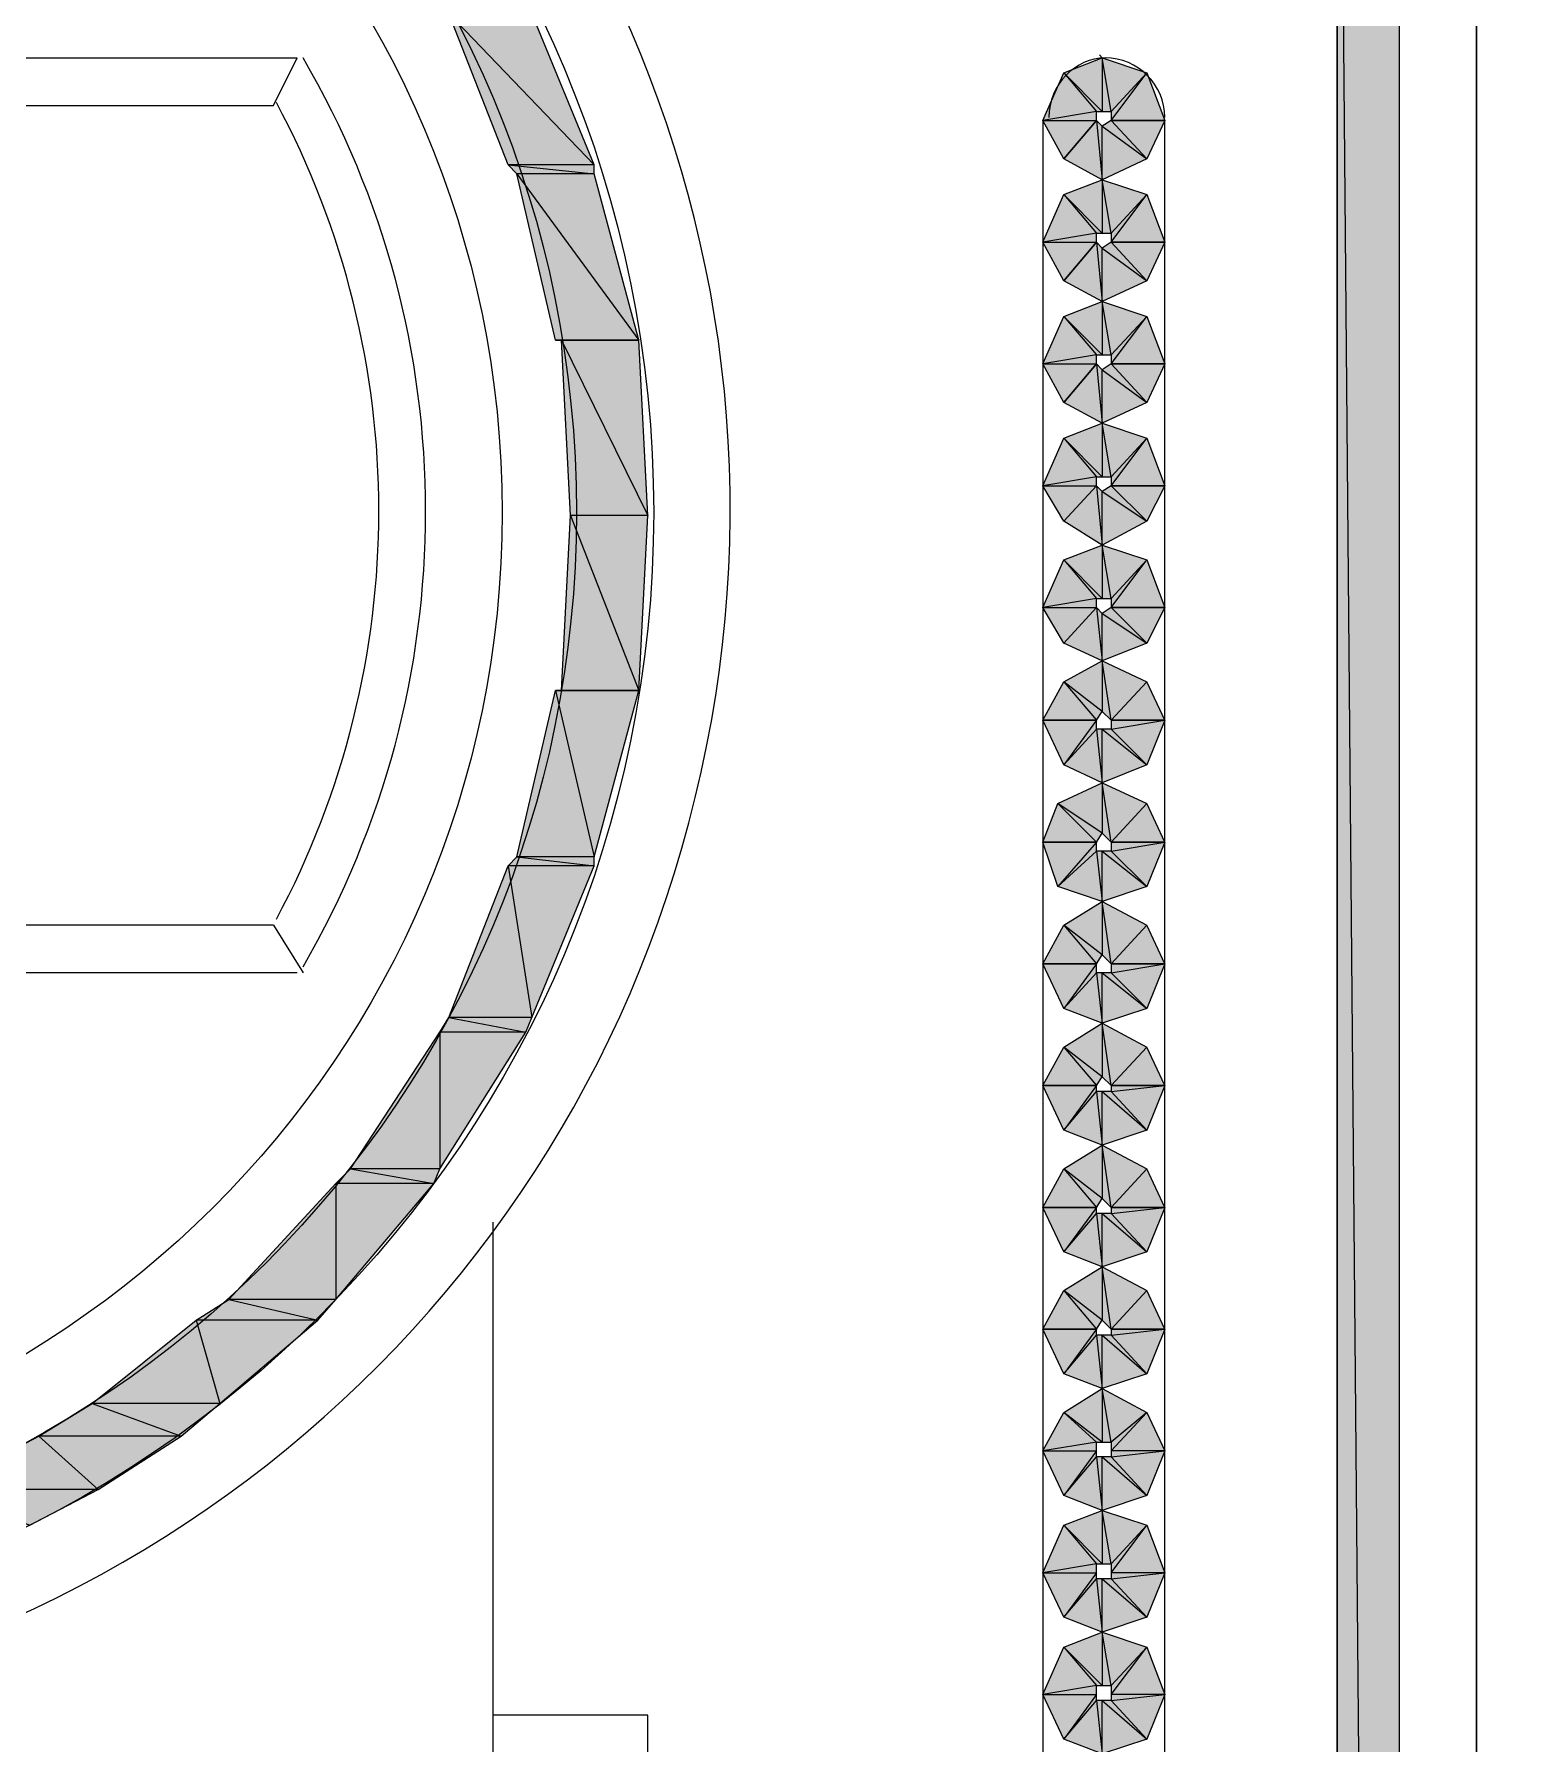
# Model space of a CAD drawing. Header units: millimetres. Extents: x 40 to 176, y -32 to 59.
# Drawn here: x 109.384 to 110.079, y 3.59 to 4.394 of the extents above; entities that cross this region are included whole.
import ezdxf

# ---------------------------------------------------------------- set-up
doc = ezdxf.new("R2010")
doc.units = ezdxf.units.MM
doc.layers.add('15 - Quadro de medição', color=6, linetype='Continuous')

msp = doc.modelspace()

# ---------------------------------------------------------------- hatches: boundary and pattern name
at = {"layer": '15 - Quadro de medição', "true_color": 0x000007}
h = msp.add_hatch(color=7, dxfattribs=at)
h.paths.add_polyline_path([(110.02542, 4.72901), (109.99609, 4.72901), (110.02542, 1.38517)])
h.paths.add_polyline_path([(109.99609, 4.72901), (110.02542, 1.38517), (109.99609, 1.38517)])
h = msp.add_hatch(color=7, dxfattribs=at)
h.paths.add_polyline_path([(109.61757, 4.40357), (109.57846, 4.40357), (109.6469, 4.33233)])
h.paths.add_polyline_path([(109.57846, 4.40357), (109.6469, 4.33233), (109.60639, 4.33233)])
h = msp.add_hatch(color=7, dxfattribs=at)
h.paths.add_polyline_path([(109.91508, 4.35328), (109.88994, 4.35328), (109.9067, 4.37563)])
h.paths.add_polyline_path([(109.88994, 4.35328), (109.9067, 4.37563), (109.88994, 4.35747)])
h.paths.add_polyline_path([(109.9067, 4.37563), (109.88994, 4.35747), (109.88575, 4.38262)])
h.paths.add_polyline_path([(109.88994, 4.35747), (109.88575, 4.38262), (109.88575, 4.35747)])
h.paths.add_polyline_path([(109.88575, 4.38262), (109.88575, 4.35747), (109.86759, 4.37563)])
h.paths.add_polyline_path([(109.88575, 4.35747), (109.86759, 4.37563), (109.88295, 4.35747)])
h.paths.add_polyline_path([(109.86759, 4.37563), (109.88295, 4.35747), (109.85781, 4.35328)])
h.paths.add_polyline_path([(109.88295, 4.35747), (109.85781, 4.35328), (109.88295, 4.35328)])
h.paths.add_polyline_path([(109.85781, 4.35328), (109.88295, 4.35328), (109.86759, 4.33513)])
h = msp.add_hatch(color=7, dxfattribs=at)
h.paths.add_polyline_path([(109.86759, 4.33513), (109.88295, 4.35328), (109.88575, 4.32535)])
h.paths.add_polyline_path([(109.88295, 4.35328), (109.88575, 4.32535), (109.88575, 4.35049)])
h.paths.add_polyline_path([(109.88575, 4.32535), (109.88575, 4.35049), (109.9067, 4.33513)])
h.paths.add_polyline_path([(109.88575, 4.35049), (109.9067, 4.33513), (109.88994, 4.35328)])
h.paths.add_polyline_path([(109.9067, 4.33513), (109.88994, 4.35328), (109.91508, 4.35328)])
h = msp.add_hatch(color=7, dxfattribs=at)
h.paths.add_polyline_path([(109.6469, 4.33233), (109.60639, 4.33233), (109.6469, 4.32814)])
h.paths.add_polyline_path([(109.60639, 4.33233), (109.6469, 4.32814), (109.61058, 4.32814)])
h = msp.add_hatch(color=7, dxfattribs=at)
h.paths.add_polyline_path([(109.6469, 4.32814), (109.61058, 4.32814), (109.66785, 4.24992)])
h.paths.add_polyline_path([(109.61058, 4.32814), (109.66785, 4.24992), (109.62874, 4.24992)])
h = msp.add_hatch(color=7, dxfattribs=at)
h.paths.add_polyline_path([(109.91508, 4.29602), (109.88994, 4.29602), (109.9067, 4.31837)])
h.paths.add_polyline_path([(109.88994, 4.29602), (109.9067, 4.31837), (109.88994, 4.30021)])
h.paths.add_polyline_path([(109.9067, 4.31837), (109.88994, 4.30021), (109.88575, 4.32535)])
h.paths.add_polyline_path([(109.88994, 4.30021), (109.88575, 4.32535), (109.88575, 4.30021)])
h.paths.add_polyline_path([(109.88575, 4.32535), (109.88575, 4.30021), (109.86759, 4.31837)])
h.paths.add_polyline_path([(109.88575, 4.30021), (109.86759, 4.31837), (109.88295, 4.30021)])
h.paths.add_polyline_path([(109.86759, 4.31837), (109.88295, 4.30021), (109.85781, 4.29602)])
h.paths.add_polyline_path([(109.88295, 4.30021), (109.85781, 4.29602), (109.88295, 4.29602)])
h.paths.add_polyline_path([(109.85781, 4.29602), (109.88295, 4.29602), (109.86759, 4.27786)])
h = msp.add_hatch(color=7, dxfattribs=at)
h.paths.add_polyline_path([(109.86759, 4.27786), (109.88295, 4.29602), (109.88575, 4.26808)])
h.paths.add_polyline_path([(109.88295, 4.29602), (109.88575, 4.26808), (109.88575, 4.29322)])
h.paths.add_polyline_path([(109.88575, 4.26808), (109.88575, 4.29322), (109.9067, 4.27786)])
h.paths.add_polyline_path([(109.88575, 4.29322), (109.9067, 4.27786), (109.88994, 4.29602)])
h.paths.add_polyline_path([(109.9067, 4.27786), (109.88994, 4.29602), (109.91508, 4.29602)])
h = msp.add_hatch(color=7, dxfattribs=at)
h.paths.add_polyline_path([(109.91508, 4.23875), (109.88994, 4.23875), (109.9067, 4.2611)])
h.paths.add_polyline_path([(109.88994, 4.23875), (109.9067, 4.2611), (109.88994, 4.24294)])
h.paths.add_polyline_path([(109.9067, 4.2611), (109.88994, 4.24294), (109.88575, 4.26808)])
h.paths.add_polyline_path([(109.88994, 4.24294), (109.88575, 4.26808), (109.88575, 4.24294)])
h.paths.add_polyline_path([(109.88575, 4.26808), (109.88575, 4.24294), (109.86759, 4.2611)])
h.paths.add_polyline_path([(109.88575, 4.24294), (109.86759, 4.2611), (109.88295, 4.24294)])
h.paths.add_polyline_path([(109.86759, 4.2611), (109.88295, 4.24294), (109.85781, 4.23875)])
h.paths.add_polyline_path([(109.88295, 4.24294), (109.85781, 4.23875), (109.88295, 4.23875)])
h.paths.add_polyline_path([(109.85781, 4.23875), (109.88295, 4.23875), (109.86759, 4.22059)])
h = msp.add_hatch(color=7, dxfattribs=at)
h.paths.add_polyline_path([(109.66785, 4.24992), (109.63154, 4.24992), (109.67204, 4.16752)])
h.paths.add_polyline_path([(109.63154, 4.24992), (109.67204, 4.16752), (109.63573, 4.16752)])
h = msp.add_hatch(color=7, dxfattribs=at)
h.paths.add_polyline_path([(109.86759, 4.22059), (109.88295, 4.23875), (109.88575, 4.21082)])
h.paths.add_polyline_path([(109.88295, 4.23875), (109.88575, 4.21082), (109.88575, 4.23596)])
h.paths.add_polyline_path([(109.88575, 4.21082), (109.88575, 4.23596), (109.9067, 4.22059)])
h.paths.add_polyline_path([(109.88575, 4.23596), (109.9067, 4.22059), (109.88994, 4.23875)])
h.paths.add_polyline_path([(109.9067, 4.22059), (109.88994, 4.23875), (109.91508, 4.23875)])
h = msp.add_hatch(color=7, dxfattribs=at)
h.paths.add_polyline_path([(109.91508, 4.18148), (109.88994, 4.18148), (109.9067, 4.20383)])
h.paths.add_polyline_path([(109.88994, 4.18148), (109.9067, 4.20383), (109.88994, 4.18567)])
h.paths.add_polyline_path([(109.9067, 4.20383), (109.88994, 4.18567), (109.88575, 4.21082)])
h.paths.add_polyline_path([(109.88994, 4.18567), (109.88575, 4.21082), (109.88575, 4.18567)])
h.paths.add_polyline_path([(109.88575, 4.21082), (109.88575, 4.18567), (109.86759, 4.20383)])
h.paths.add_polyline_path([(109.88575, 4.18567), (109.86759, 4.20383), (109.88295, 4.18567)])
h.paths.add_polyline_path([(109.86759, 4.20383), (109.88295, 4.18567), (109.85781, 4.18148)])
h.paths.add_polyline_path([(109.88295, 4.18567), (109.85781, 4.18148), (109.88295, 4.18148)])
h.paths.add_polyline_path([(109.85781, 4.18148), (109.88295, 4.18148), (109.86759, 4.16472)])
h = msp.add_hatch(color=7, dxfattribs=at)
h.paths.add_polyline_path([(109.86759, 4.16472), (109.88295, 4.18148), (109.88575, 4.15355)])
h.paths.add_polyline_path([(109.88295, 4.18148), (109.88575, 4.15355), (109.88575, 4.17869)])
h.paths.add_polyline_path([(109.88575, 4.15355), (109.88575, 4.17869), (109.9067, 4.16472)])
h.paths.add_polyline_path([(109.88575, 4.17869), (109.9067, 4.16472), (109.88994, 4.18148)])
h.paths.add_polyline_path([(109.9067, 4.16472), (109.88994, 4.18148), (109.91508, 4.18148)])
h = msp.add_hatch(color=7, dxfattribs=at)
h.paths.add_polyline_path([(109.67204, 4.16752), (109.63573, 4.16752), (109.66785, 4.08511)])
h.paths.add_polyline_path([(109.63573, 4.16752), (109.66785, 4.08511), (109.63154, 4.08511)])
h = msp.add_hatch(color=7, dxfattribs=at)
h.paths.add_polyline_path([(109.91508, 4.12422), (109.88994, 4.12422), (109.9067, 4.14656)])
h.paths.add_polyline_path([(109.88994, 4.12422), (109.9067, 4.14656), (109.88994, 4.12841)])
h.paths.add_polyline_path([(109.9067, 4.14656), (109.88994, 4.12841), (109.88575, 4.15355)])
h.paths.add_polyline_path([(109.88994, 4.12841), (109.88575, 4.15355), (109.88575, 4.12841)])
h.paths.add_polyline_path([(109.88575, 4.15355), (109.88575, 4.12841), (109.86759, 4.14656)])
h.paths.add_polyline_path([(109.88575, 4.12841), (109.86759, 4.14656), (109.88295, 4.12841)])
h.paths.add_polyline_path([(109.86759, 4.14656), (109.88295, 4.12841), (109.85781, 4.12422)])
h.paths.add_polyline_path([(109.88295, 4.12841), (109.85781, 4.12422), (109.88295, 4.12422)])
h.paths.add_polyline_path([(109.85781, 4.12422), (109.88295, 4.12422), (109.86759, 4.10746)])
h = msp.add_hatch(color=7, dxfattribs=at)
h.paths.add_polyline_path([(109.86759, 4.10746), (109.88295, 4.12422), (109.88575, 4.09907)])
h.paths.add_polyline_path([(109.88295, 4.12422), (109.88575, 4.09907), (109.88575, 4.12142)])
h.paths.add_polyline_path([(109.88575, 4.09907), (109.88575, 4.12142), (109.9067, 4.10746)])
h.paths.add_polyline_path([(109.88575, 4.12142), (109.9067, 4.10746), (109.88994, 4.12422)])
h.paths.add_polyline_path([(109.9067, 4.10746), (109.88994, 4.12422), (109.91508, 4.12422)])
h = msp.add_hatch(color=7, dxfattribs=at)
h.paths.add_polyline_path([(109.91508, 4.07114), (109.9067, 4.0893), (109.88994, 4.07114)])
h.paths.add_polyline_path([(109.9067, 4.0893), (109.88994, 4.07114), (109.88575, 4.09907)])
h.paths.add_polyline_path([(109.88994, 4.07114), (109.88575, 4.09907), (109.88575, 4.07533)])
h.paths.add_polyline_path([(109.88575, 4.09907), (109.88575, 4.07533), (109.86759, 4.0893)])
h.paths.add_polyline_path([(109.88575, 4.07533), (109.86759, 4.0893), (109.88295, 4.07114)])
h.paths.add_polyline_path([(109.86759, 4.0893), (109.88295, 4.07114), (109.85781, 4.07114)])
h = msp.add_hatch(color=7, dxfattribs=at)
h.paths.add_polyline_path([(109.66785, 4.08511), (109.62874, 4.08511), (109.6469, 4.00689)])
h.paths.add_polyline_path([(109.62874, 4.08511), (109.6469, 4.00689), (109.61058, 4.00689)])
h = msp.add_hatch(color=7, dxfattribs=at)
h.paths.add_polyline_path([(109.85781, 4.07114), (109.88295, 4.07114), (109.86759, 4.05019)])
h.paths.add_polyline_path([(109.88295, 4.07114), (109.86759, 4.05019), (109.88295, 4.06695)])
h.paths.add_polyline_path([(109.86759, 4.05019), (109.88295, 4.06695), (109.88575, 4.04181)])
h.paths.add_polyline_path([(109.88295, 4.06695), (109.88575, 4.04181), (109.88575, 4.06695)])
h.paths.add_polyline_path([(109.88575, 4.04181), (109.88575, 4.06695), (109.9067, 4.05019)])
h.paths.add_polyline_path([(109.88575, 4.06695), (109.9067, 4.05019), (109.88994, 4.06695)])
h.paths.add_polyline_path([(109.9067, 4.05019), (109.88994, 4.06695), (109.91508, 4.07114)])
h.paths.add_polyline_path([(109.88994, 4.06695), (109.91508, 4.07114), (109.88994, 4.07114)])
h = msp.add_hatch(color=7, dxfattribs=at)
h.paths.add_polyline_path([(109.91508, 4.01387), (109.9067, 4.03203), (109.88994, 4.01387)])
h.paths.add_polyline_path([(109.9067, 4.03203), (109.88994, 4.01387), (109.88575, 4.04181)])
h.paths.add_polyline_path([(109.88994, 4.01387), (109.88575, 4.04181), (109.88575, 4.01806)])
h.paths.add_polyline_path([(109.88575, 4.04181), (109.88575, 4.01806), (109.86479, 4.03203)])
h.paths.add_polyline_path([(109.88575, 4.01806), (109.86479, 4.03203), (109.88295, 4.01387)])
h.paths.add_polyline_path([(109.86479, 4.03203), (109.88295, 4.01387), (109.85781, 4.01387)])
h = msp.add_hatch(color=7, dxfattribs=at)
h.paths.add_polyline_path([(109.85781, 4.01387), (109.88295, 4.01387), (109.86479, 3.99292)])
h.paths.add_polyline_path([(109.88295, 4.01387), (109.86479, 3.99292), (109.88295, 4.00968)])
h.paths.add_polyline_path([(109.86479, 3.99292), (109.88295, 4.00968), (109.88575, 3.98594)])
h.paths.add_polyline_path([(109.88295, 4.00968), (109.88575, 3.98594), (109.88575, 4.00968)])
h.paths.add_polyline_path([(109.88575, 3.98594), (109.88575, 4.00968), (109.9067, 3.99292)])
h.paths.add_polyline_path([(109.88575, 4.00968), (109.9067, 3.99292), (109.88994, 4.00968)])
h.paths.add_polyline_path([(109.9067, 3.99292), (109.88994, 4.00968), (109.91508, 4.01387)])
h.paths.add_polyline_path([(109.88994, 4.00968), (109.91508, 4.01387), (109.88994, 4.01387)])
h = msp.add_hatch(color=7, dxfattribs=at)
h.paths.add_polyline_path([(109.6469, 4.00689), (109.61058, 4.00689), (109.6469, 4.0027)])
h.paths.add_polyline_path([(109.61058, 4.00689), (109.6469, 4.0027), (109.60639, 4.0027)])
h = msp.add_hatch(color=7, dxfattribs=at)
h.paths.add_polyline_path([(109.6469, 4.0027), (109.60639, 4.0027), (109.61757, 3.93146)])
h.paths.add_polyline_path([(109.60639, 4.0027), (109.61757, 3.93146), (109.57846, 3.93146)])
h = msp.add_hatch(color=7, dxfattribs=at)
h.paths.add_polyline_path([(109.91508, 3.95661), (109.9067, 3.97476), (109.88994, 3.95661)])
h.paths.add_polyline_path([(109.9067, 3.97476), (109.88994, 3.95661), (109.88575, 3.98594)])
h.paths.add_polyline_path([(109.88994, 3.95661), (109.88575, 3.98594), (109.88575, 3.9608)])
h.paths.add_polyline_path([(109.88575, 3.98594), (109.88575, 3.9608), (109.86759, 3.97476)])
h.paths.add_polyline_path([(109.88575, 3.9608), (109.86759, 3.97476), (109.88295, 3.95661)])
h.paths.add_polyline_path([(109.86759, 3.97476), (109.88295, 3.95661), (109.85781, 3.95661)])
h = msp.add_hatch(color=7, dxfattribs=at)
h.paths.add_polyline_path([(109.85781, 3.95661), (109.88295, 3.95661), (109.86759, 3.93565)])
h.paths.add_polyline_path([(109.88295, 3.95661), (109.86759, 3.93565), (109.88295, 3.95241)])
h.paths.add_polyline_path([(109.86759, 3.93565), (109.88295, 3.95241), (109.88575, 3.92867)])
h.paths.add_polyline_path([(109.88295, 3.95241), (109.88575, 3.92867), (109.88575, 3.95241)])
h.paths.add_polyline_path([(109.88575, 3.92867), (109.88575, 3.95241), (109.9067, 3.93565)])
h.paths.add_polyline_path([(109.88575, 3.95241), (109.9067, 3.93565), (109.88994, 3.95241)])
h.paths.add_polyline_path([(109.9067, 3.93565), (109.88994, 3.95241), (109.91508, 3.95661)])
h.paths.add_polyline_path([(109.88994, 3.95241), (109.91508, 3.95661), (109.88994, 3.95661)])
h = msp.add_hatch(color=7, dxfattribs=at)
h.paths.add_polyline_path([(109.61757, 3.93146), (109.57846, 3.93146), (109.61477, 3.92448)])
h.paths.add_polyline_path([(109.57846, 3.93146), (109.61477, 3.92448), (109.57427, 3.92448)])
h = msp.add_hatch(color=7, dxfattribs=at)
h.paths.add_polyline_path([(109.61477, 3.92448), (109.57427, 3.92448), (109.57427, 3.86023)])
h.paths.add_polyline_path([(109.57427, 3.92448), (109.57427, 3.86023), (109.53237, 3.86023)])
h = msp.add_hatch(color=7, dxfattribs=at)
h.paths.add_polyline_path([(109.91508, 3.89934), (109.9067, 3.9175), (109.88994, 3.89934)])
h.paths.add_polyline_path([(109.9067, 3.9175), (109.88994, 3.89934), (109.88575, 3.92867)])
h.paths.add_polyline_path([(109.88994, 3.89934), (109.88575, 3.92867), (109.88575, 3.90353)])
h.paths.add_polyline_path([(109.88575, 3.92867), (109.88575, 3.90353), (109.86759, 3.9175)])
h.paths.add_polyline_path([(109.88575, 3.90353), (109.86759, 3.9175), (109.88295, 3.89934)])
h.paths.add_polyline_path([(109.86759, 3.9175), (109.88295, 3.89934), (109.85781, 3.89934)])
h = msp.add_hatch(color=7, dxfattribs=at)
h.paths.add_polyline_path([(109.85781, 3.89934), (109.88295, 3.89934), (109.86759, 3.87839)])
h.paths.add_polyline_path([(109.88295, 3.89934), (109.86759, 3.87839), (109.88295, 3.89654)])
h.paths.add_polyline_path([(109.86759, 3.87839), (109.88295, 3.89654), (109.88575, 3.8714)])
h.paths.add_polyline_path([(109.88295, 3.89654), (109.88575, 3.8714), (109.88575, 3.89654)])
h.paths.add_polyline_path([(109.88575, 3.8714), (109.88575, 3.89654), (109.9067, 3.87839)])
h.paths.add_polyline_path([(109.88575, 3.89654), (109.9067, 3.87839), (109.88994, 3.89654)])
h.paths.add_polyline_path([(109.9067, 3.87839), (109.88994, 3.89654), (109.91508, 3.89934)])
h.paths.add_polyline_path([(109.88994, 3.89654), (109.91508, 3.89934), (109.88994, 3.89934)])
h = msp.add_hatch(color=7, dxfattribs=at)
h.paths.add_polyline_path([(109.91508, 3.84207), (109.9067, 3.86023), (109.88994, 3.84207)])
h.paths.add_polyline_path([(109.9067, 3.86023), (109.88994, 3.84207), (109.88575, 3.8714)])
h.paths.add_polyline_path([(109.88994, 3.84207), (109.88575, 3.8714), (109.88575, 3.84626)])
h.paths.add_polyline_path([(109.88575, 3.8714), (109.88575, 3.84626), (109.86759, 3.86023)])
h.paths.add_polyline_path([(109.88575, 3.84626), (109.86759, 3.86023), (109.88295, 3.84207)])
h.paths.add_polyline_path([(109.86759, 3.86023), (109.88295, 3.84207), (109.85781, 3.84207)])
h = msp.add_hatch(color=7, dxfattribs=at)
h.paths.add_polyline_path([(109.57427, 3.86023), (109.53237, 3.86023), (109.57148, 3.85325)])
h.paths.add_polyline_path([(109.53237, 3.86023), (109.57148, 3.85325), (109.52538, 3.85325)])
h = msp.add_hatch(color=7, dxfattribs=at)
h.paths.add_polyline_path([(109.57148, 3.85325), (109.52538, 3.85325), (109.52538, 3.79877)])
h.paths.add_polyline_path([(109.52538, 3.85325), (109.52538, 3.79877), (109.4751, 3.79877)])
h = msp.add_hatch(color=7, dxfattribs=at)
h.paths.add_polyline_path([(109.85781, 3.84207), (109.88295, 3.84207), (109.86759, 3.82112)])
h.paths.add_polyline_path([(109.88295, 3.84207), (109.86759, 3.82112), (109.88295, 3.83928)])
h.paths.add_polyline_path([(109.86759, 3.82112), (109.88295, 3.83928), (109.88575, 3.81414)])
h.paths.add_polyline_path([(109.88295, 3.83928), (109.88575, 3.81414), (109.88575, 3.83928)])
h.paths.add_polyline_path([(109.88575, 3.81414), (109.88575, 3.83928), (109.9067, 3.82112)])
h.paths.add_polyline_path([(109.88575, 3.83928), (109.9067, 3.82112), (109.88994, 3.83928)])
h.paths.add_polyline_path([(109.9067, 3.82112), (109.88994, 3.83928), (109.91508, 3.84207)])
h.paths.add_polyline_path([(109.88994, 3.83928), (109.91508, 3.84207), (109.88994, 3.84207)])
h = msp.add_hatch(color=7, dxfattribs=at)
h.paths.add_polyline_path([(109.91508, 3.7848), (109.9067, 3.80296), (109.88994, 3.7848)])
h.paths.add_polyline_path([(109.9067, 3.80296), (109.88994, 3.7848), (109.88575, 3.81414)])
h.paths.add_polyline_path([(109.88994, 3.7848), (109.88575, 3.81414), (109.88575, 3.78899)])
h.paths.add_polyline_path([(109.88575, 3.81414), (109.88575, 3.78899), (109.86759, 3.80296)])
h.paths.add_polyline_path([(109.88575, 3.78899), (109.86759, 3.80296), (109.88295, 3.7848)])
h.paths.add_polyline_path([(109.86759, 3.80296), (109.88295, 3.7848), (109.85781, 3.7848)])
h = msp.add_hatch(color=7, dxfattribs=at)
h.paths.add_polyline_path([(109.52538, 3.79877), (109.4751, 3.79877), (109.517, 3.78899)])
h.paths.add_polyline_path([(109.4751, 3.79877), (109.517, 3.78899), (109.45973, 3.78899)])
h = msp.add_hatch(color=7, dxfattribs=at)
h.paths.add_polyline_path([(109.517, 3.78899), (109.45973, 3.78899), (109.47091, 3.74988)])
h.paths.add_polyline_path([(109.45973, 3.78899), (109.47091, 3.74988), (109.41085, 3.74988)])
h = msp.add_hatch(color=7, dxfattribs=at)
h.paths.add_polyline_path([(109.85781, 3.7848), (109.88295, 3.7848), (109.86759, 3.76385)])
h.paths.add_polyline_path([(109.88295, 3.7848), (109.86759, 3.76385), (109.88295, 3.78201)])
h.paths.add_polyline_path([(109.86759, 3.76385), (109.88295, 3.78201), (109.88575, 3.75687)])
h.paths.add_polyline_path([(109.88295, 3.78201), (109.88575, 3.75687), (109.88575, 3.78201)])
h.paths.add_polyline_path([(109.88575, 3.75687), (109.88575, 3.78201), (109.9067, 3.76385)])
h.paths.add_polyline_path([(109.88575, 3.78201), (109.9067, 3.76385), (109.88994, 3.78201)])
h.paths.add_polyline_path([(109.9067, 3.76385), (109.88994, 3.78201), (109.91508, 3.7848)])
h.paths.add_polyline_path([(109.88994, 3.78201), (109.91508, 3.7848), (109.88994, 3.7848)])
h = msp.add_hatch(color=7, dxfattribs=at)
h.paths.add_polyline_path([(109.9067, 3.70659), (109.88994, 3.72474), (109.91508, 3.72754)])
h.paths.add_polyline_path([(109.88994, 3.72474), (109.91508, 3.72754), (109.88994, 3.72754)])
h.paths.add_polyline_path([(109.91508, 3.72754), (109.88994, 3.72754), (109.9067, 3.74569)])
h.paths.add_polyline_path([(109.88994, 3.72754), (109.9067, 3.74569), (109.88994, 3.73173)])
h.paths.add_polyline_path([(109.9067, 3.74569), (109.88994, 3.73173), (109.88575, 3.75687)])
h.paths.add_polyline_path([(109.88994, 3.73173), (109.88575, 3.75687), (109.88575, 3.73173)])
h.paths.add_polyline_path([(109.88575, 3.75687), (109.88575, 3.73173), (109.86759, 3.74569)])
h.paths.add_polyline_path([(109.88575, 3.73173), (109.86759, 3.74569), (109.88295, 3.73173)])
h.paths.add_polyline_path([(109.86759, 3.74569), (109.88295, 3.73173), (109.85781, 3.72754)])
h.paths.add_polyline_path([(109.88295, 3.73173), (109.85781, 3.72754), (109.88295, 3.72754)])
h.paths.add_polyline_path([(109.85781, 3.72754), (109.88295, 3.72754), (109.86759, 3.70659)])
h.paths.add_polyline_path([(109.88295, 3.72754), (109.86759, 3.70659), (109.88295, 3.72474)])
h.paths.add_polyline_path([(109.86759, 3.70659), (109.88295, 3.72474), (109.88575, 3.6996)])
h.paths.add_polyline_path([(109.88295, 3.72474), (109.88575, 3.6996), (109.88575, 3.72474)])
h.paths.add_polyline_path([(109.88575, 3.6996), (109.88575, 3.72474), (109.9067, 3.70659)])
h.paths.add_polyline_path([(109.88575, 3.72474), (109.9067, 3.70659), (109.88994, 3.72474)])
h = msp.add_hatch(color=7, dxfattribs=at)
h.paths.add_polyline_path([(109.47091, 3.74988), (109.41085, 3.74988), (109.45275, 3.73452)])
h.paths.add_polyline_path([(109.41085, 3.74988), (109.45275, 3.73452), (109.38571, 3.73452)])
h = msp.add_hatch(color=7, dxfattribs=at)
h.paths.add_polyline_path([(109.45275, 3.73452), (109.38571, 3.73452), (109.41364, 3.70938)])
h.paths.add_polyline_path([(109.38571, 3.73452), (109.41364, 3.70938), (109.33822, 3.70938)])
h = msp.add_hatch(color=7, dxfattribs=at)
h.paths.add_polyline_path([(109.41364, 3.70938), (109.33822, 3.70938), (109.38152, 3.69262)])
h.paths.add_polyline_path([(109.33822, 3.70938), (109.38152, 3.69262), (109.28095, 3.69262)])
h = msp.add_hatch(color=7, dxfattribs=at)
h.paths.add_polyline_path([(109.9067, 3.64932), (109.88994, 3.66748), (109.91508, 3.67027)])
h.paths.add_polyline_path([(109.88994, 3.66748), (109.91508, 3.67027), (109.88994, 3.67027)])
h.paths.add_polyline_path([(109.91508, 3.67027), (109.88994, 3.67027), (109.9067, 3.69262)])
h.paths.add_polyline_path([(109.88994, 3.67027), (109.9067, 3.69262), (109.88994, 3.67446)])
h.paths.add_polyline_path([(109.9067, 3.69262), (109.88994, 3.67446), (109.88575, 3.6996)])
h.paths.add_polyline_path([(109.88994, 3.67446), (109.88575, 3.6996), (109.88575, 3.67446)])
h.paths.add_polyline_path([(109.88575, 3.6996), (109.88575, 3.67446), (109.86759, 3.69262)])
h.paths.add_polyline_path([(109.88575, 3.67446), (109.86759, 3.69262), (109.88295, 3.67446)])
h.paths.add_polyline_path([(109.86759, 3.69262), (109.88295, 3.67446), (109.85781, 3.67027)])
h.paths.add_polyline_path([(109.88295, 3.67446), (109.85781, 3.67027), (109.88295, 3.67027)])
h.paths.add_polyline_path([(109.85781, 3.67027), (109.88295, 3.67027), (109.86759, 3.64932)])
h.paths.add_polyline_path([(109.88295, 3.67027), (109.86759, 3.64932), (109.88295, 3.66748)])
h.paths.add_polyline_path([(109.86759, 3.64932), (109.88295, 3.66748), (109.88575, 3.64233)])
h.paths.add_polyline_path([(109.88295, 3.66748), (109.88575, 3.64233), (109.88575, 3.66748)])
h.paths.add_polyline_path([(109.88575, 3.64233), (109.88575, 3.66748), (109.9067, 3.64932)])
h.paths.add_polyline_path([(109.88575, 3.66748), (109.9067, 3.64932), (109.88994, 3.66748)])
h = msp.add_hatch(color=7, dxfattribs=at)
h.paths.add_polyline_path([(109.9067, 3.59205), (109.88994, 3.61021), (109.91508, 3.613)])
h.paths.add_polyline_path([(109.88994, 3.61021), (109.91508, 3.613), (109.88994, 3.613)])
h.paths.add_polyline_path([(109.91508, 3.613), (109.88994, 3.613), (109.9067, 3.63535)])
h.paths.add_polyline_path([(109.88994, 3.613), (109.9067, 3.63535), (109.88994, 3.61719)])
h.paths.add_polyline_path([(109.9067, 3.63535), (109.88994, 3.61719), (109.88575, 3.64233)])
h.paths.add_polyline_path([(109.88994, 3.61719), (109.88575, 3.64233), (109.88575, 3.61719)])
h.paths.add_polyline_path([(109.88575, 3.64233), (109.88575, 3.61719), (109.86759, 3.63535)])
h.paths.add_polyline_path([(109.88575, 3.61719), (109.86759, 3.63535), (109.88295, 3.61719)])
h.paths.add_polyline_path([(109.86759, 3.63535), (109.88295, 3.61719), (109.85781, 3.613)])
h.paths.add_polyline_path([(109.88295, 3.61719), (109.85781, 3.613), (109.88295, 3.613)])
h.paths.add_polyline_path([(109.85781, 3.613), (109.88295, 3.613), (109.86759, 3.59205)])
h.paths.add_polyline_path([(109.88295, 3.613), (109.86759, 3.59205), (109.88295, 3.61021)])
h.paths.add_polyline_path([(109.86759, 3.59205), (109.88295, 3.61021), (109.88575, 3.58507)])
h.paths.add_polyline_path([(109.88295, 3.61021), (109.88575, 3.58507), (109.88575, 3.61021)])
h.paths.add_polyline_path([(109.88575, 3.58507), (109.88575, 3.61021), (109.9067, 3.59205)])
h.paths.add_polyline_path([(109.88575, 3.61021), (109.9067, 3.59205), (109.88994, 3.61021)])

# ---------------------------------------------------------------- linework, layer by layer
at = {"layer": '15 - Quadro de medição', "color": 7, "linetype": 'Continuous', "lineweight": 20, "true_color": 0x000007}
for points in [[(108.20824, 5.09357), (110.06174, 5.09357), (110.06174, 1.38517), (108.20824, 1.38517)], [(110.06174, 5.09357), (111.91384, 5.09357), (111.91384, 1.38517), (110.06174, 1.38517)]]:
    msp.add_lwpolyline(points, close=True, dxfattribs=at)
for points in [[(108.28087, 4.9511), (109.99609, 4.9511), (109.99609, 1.38517), (108.27389, 1.38517), (108.27249, 1.38657), (108.20824, 1.38517)], [(110.06174, 4.8645), (110.06174, 1.38517), (108.20824, 1.38517), (108.20824, 4.8645)], [(109.99609, 1.38517), (110.02542, 1.38517), (110.02542, 4.72901)], [(108.76694, 4.38262), (109.50722, 4.38262), (109.50722, 4.38262)], [(109.49605, 4.36027), (109.50722, 4.38262), (109.50722, 4.38262)], [(109.88575, 4.38262), (109.88435, 4.38401), (109.88435, 4.38401)], [(108.78091, 4.36027), (109.49605, 4.36027), (109.49605, 4.36027)], [(109.85781, 4.35328), (109.85781, 3.44539), (109.85781, 3.44539)], [(109.91508, 3.44539), (109.91508, 4.35328), (109.91508, 4.35328)], [(109.49605, 3.97476), (108.78091, 3.97476), (108.78091, 3.97476)], [(109.49605, 3.97476), (109.51002, 3.95241), (109.51002, 3.95241)], [(109.50722, 3.95241), (108.76694, 3.95241), (108.76694, 3.95241)], [(109.59941, 3.49148), (109.59941, 3.83509), (109.59941, 3.83509)], [(109.67204, 3.49148), (109.67204, 3.60323), (109.59941, 3.60323)]]:
    msp.add_lwpolyline(points, dxfattribs=at)
at = {"layer": '15 - Quadro de medição', "color": 7, "linetype": 'Continuous', "lineweight": -2, "true_color": 0x000007}
for points in [[(110.02542, 4.72901), (109.99609, 4.72901), (110.02542, 1.38517)], [(109.99609, 4.72901), (110.02542, 1.38517), (109.99609, 1.38517)], [(109.61757, 4.40357), (109.57846, 4.40357), (109.6469, 4.33233)], [(109.57846, 4.40357), (109.6469, 4.33233), (109.60639, 4.33233)], [(109.88575, 4.38262), (109.88575, 4.35747), (109.86759, 4.37563)], [(109.9067, 4.37563), (109.88994, 4.35747), (109.88575, 4.38262)], [(109.88994, 4.35747), (109.88575, 4.38262), (109.88575, 4.35747)], [(109.86759, 4.37563), (109.88295, 4.35747), (109.85781, 4.35328)], [(109.88575, 4.35747), (109.86759, 4.37563), (109.88295, 4.35747)], [(109.91508, 4.35328), (109.88994, 4.35328), (109.9067, 4.37563)], [(109.88994, 4.35328), (109.9067, 4.37563), (109.88994, 4.35747)], [(109.88295, 4.35747), (109.85781, 4.35328), (109.88295, 4.35328)], [(109.85781, 4.35328), (109.88295, 4.35328), (109.86759, 4.33513)], [(109.86759, 4.33513), (109.88295, 4.35328), (109.88575, 4.32535)], [(109.88295, 4.35328), (109.88575, 4.32535), (109.88575, 4.35049)], [(109.88575, 4.35049), (109.9067, 4.33513), (109.88994, 4.35328)], [(109.88575, 4.32535), (109.88575, 4.35049), (109.9067, 4.33513)], [(109.9067, 4.33513), (109.88994, 4.35328), (109.91508, 4.35328)], [(109.6469, 4.33233), (109.60639, 4.33233), (109.6469, 4.32814)], [(109.60639, 4.33233), (109.6469, 4.32814), (109.61058, 4.32814)], [(109.6469, 4.32814), (109.61058, 4.32814), (109.66785, 4.24992)], [(109.61058, 4.32814), (109.66785, 4.24992), (109.62874, 4.24992)], [(109.88575, 4.32535), (109.88575, 4.30021), (109.86759, 4.31837)], [(109.9067, 4.31837), (109.88994, 4.30021), (109.88575, 4.32535)], [(109.88994, 4.30021), (109.88575, 4.32535), (109.88575, 4.30021)], [(109.86759, 4.31837), (109.88295, 4.30021), (109.85781, 4.29602)], [(109.88575, 4.30021), (109.86759, 4.31837), (109.88295, 4.30021)], [(109.91508, 4.29602), (109.88994, 4.29602), (109.9067, 4.31837)], [(109.88994, 4.29602), (109.9067, 4.31837), (109.88994, 4.30021)], [(109.88295, 4.30021), (109.85781, 4.29602), (109.88295, 4.29602)], [(109.85781, 4.29602), (109.88295, 4.29602), (109.86759, 4.27786)], [(109.86759, 4.27786), (109.88295, 4.29602), (109.88575, 4.26808)], [(109.88295, 4.29602), (109.88575, 4.26808), (109.88575, 4.29322)], [(109.88575, 4.29322), (109.9067, 4.27786), (109.88994, 4.29602)], [(109.88575, 4.26808), (109.88575, 4.29322), (109.9067, 4.27786)], [(109.9067, 4.27786), (109.88994, 4.29602), (109.91508, 4.29602)], [(109.86759, 4.2611), (109.88295, 4.24294), (109.85781, 4.23875)], [(109.88575, 4.26808), (109.88575, 4.24294), (109.86759, 4.2611)], [(109.88575, 4.24294), (109.86759, 4.2611), (109.88295, 4.24294)], [(109.9067, 4.2611), (109.88994, 4.24294), (109.88575, 4.26808)], [(109.88994, 4.24294), (109.88575, 4.26808), (109.88575, 4.24294)], [(109.91508, 4.23875), (109.88994, 4.23875), (109.9067, 4.2611)], [(109.88994, 4.23875), (109.9067, 4.2611), (109.88994, 4.24294)], [(109.66785, 4.24992), (109.62874, 4.24992)], [(109.62874, 4.24992), (109.66785, 4.24992), (109.63154, 4.24992)], [(109.66785, 4.24992), (109.63154, 4.24992), (109.67204, 4.16752)], [(109.63154, 4.24992), (109.67204, 4.16752), (109.63573, 4.16752)], [(109.88295, 4.24294), (109.85781, 4.23875), (109.88295, 4.23875)], [(109.85781, 4.23875), (109.88295, 4.23875), (109.86759, 4.22059)], [(109.86759, 4.22059), (109.88295, 4.23875), (109.88575, 4.21082)], [(109.88295, 4.23875), (109.88575, 4.21082), (109.88575, 4.23596)], [(109.88575, 4.23596), (109.9067, 4.22059), (109.88994, 4.23875)], [(109.9067, 4.22059), (109.88994, 4.23875), (109.91508, 4.23875)], [(109.88575, 4.21082), (109.88575, 4.23596), (109.9067, 4.22059)], [(109.88575, 4.21082), (109.88575, 4.18567), (109.86759, 4.20383)], [(109.9067, 4.20383), (109.88994, 4.18567), (109.88575, 4.21082)], [(109.88994, 4.18567), (109.88575, 4.21082), (109.88575, 4.18567)], [(109.86759, 4.20383), (109.88295, 4.18567), (109.85781, 4.18148)], [(109.88575, 4.18567), (109.86759, 4.20383), (109.88295, 4.18567)], [(109.91508, 4.18148), (109.88994, 4.18148), (109.9067, 4.20383)], [(109.88994, 4.18148), (109.9067, 4.20383), (109.88994, 4.18567)], [(109.88295, 4.18567), (109.85781, 4.18148), (109.88295, 4.18148)], [(109.85781, 4.18148), (109.88295, 4.18148), (109.86759, 4.16472)], [(109.86759, 4.16472), (109.88295, 4.18148), (109.88575, 4.15355)], [(109.88295, 4.18148), (109.88575, 4.15355), (109.88575, 4.17869)], [(109.88575, 4.17869), (109.9067, 4.16472), (109.88994, 4.18148)], [(109.9067, 4.16472), (109.88994, 4.18148), (109.91508, 4.18148)], [(109.88575, 4.15355), (109.88575, 4.17869), (109.9067, 4.16472)], [(109.63573, 4.16752), (109.66785, 4.08511), (109.63154, 4.08511)], [(109.67204, 4.16752), (109.63573, 4.16752), (109.66785, 4.08511)], [(109.88575, 4.15355), (109.88575, 4.12841), (109.86759, 4.14656)], [(109.9067, 4.14656), (109.88994, 4.12841), (109.88575, 4.15355)], [(109.88994, 4.12841), (109.88575, 4.15355), (109.88575, 4.12841)], [(109.86759, 4.14656), (109.88295, 4.12841), (109.85781, 4.12422)], [(109.88575, 4.12841), (109.86759, 4.14656), (109.88295, 4.12841)], [(109.91508, 4.12422), (109.88994, 4.12422), (109.9067, 4.14656)], [(109.88994, 4.12422), (109.9067, 4.14656), (109.88994, 4.12841)], [(109.88295, 4.12841), (109.85781, 4.12422), (109.88295, 4.12422)], [(109.85781, 4.12422), (109.88295, 4.12422), (109.86759, 4.10746)], [(109.86759, 4.10746), (109.88295, 4.12422), (109.88575, 4.09907)], [(109.88295, 4.12422), (109.88575, 4.09907), (109.88575, 4.12142)], [(109.88575, 4.12142), (109.9067, 4.10746), (109.88994, 4.12422)], [(109.88575, 4.09907), (109.88575, 4.12142), (109.9067, 4.10746)], [(109.9067, 4.10746), (109.88994, 4.12422), (109.91508, 4.12422)], [(109.88575, 4.09907), (109.88575, 4.07533), (109.86759, 4.0893)], [(109.9067, 4.0893), (109.88994, 4.07114), (109.88575, 4.09907)], [(109.88994, 4.07114), (109.88575, 4.09907), (109.88575, 4.07533)], [(109.62874, 4.08511), (109.6469, 4.00689), (109.61058, 4.00689)], [(109.63154, 4.08511), (109.66785, 4.08511), (109.62874, 4.08511)], [(109.66785, 4.08511), (109.62874, 4.08511), (109.6469, 4.00689)], [(109.66785, 4.08511), (109.63154, 4.08511)], [(109.86759, 4.0893), (109.88295, 4.07114), (109.85781, 4.07114)], [(109.88575, 4.07533), (109.86759, 4.0893), (109.88295, 4.07114)], [(109.91508, 4.07114), (109.9067, 4.0893), (109.88994, 4.07114)], [(109.85781, 4.07114), (109.88295, 4.07114), (109.86759, 4.05019)], [(109.88295, 4.07114), (109.86759, 4.05019), (109.88295, 4.06695)], [(109.9067, 4.05019), (109.88994, 4.06695), (109.91508, 4.07114)], [(109.88994, 4.06695), (109.91508, 4.07114), (109.88994, 4.07114)], [(109.86759, 4.05019), (109.88295, 4.06695), (109.88575, 4.04181)], [(109.88295, 4.06695), (109.88575, 4.04181), (109.88575, 4.06695)], [(109.88575, 4.04181), (109.88575, 4.06695), (109.9067, 4.05019)], [(109.88575, 4.06695), (109.9067, 4.05019), (109.88994, 4.06695)], [(109.88575, 4.04181), (109.88575, 4.01806), (109.86479, 4.03203)], [(109.9067, 4.03203), (109.88994, 4.01387), (109.88575, 4.04181)], [(109.88994, 4.01387), (109.88575, 4.04181), (109.88575, 4.01806)], [(109.86479, 4.03203), (109.88295, 4.01387), (109.85781, 4.01387)], [(109.88575, 4.01806), (109.86479, 4.03203), (109.88295, 4.01387)], [(109.91508, 4.01387), (109.9067, 4.03203), (109.88994, 4.01387)], [(109.85781, 4.01387), (109.88295, 4.01387), (109.86479, 3.99292)], [(109.88295, 4.01387), (109.86479, 3.99292), (109.88295, 4.00968)], [(109.9067, 3.99292), (109.88994, 4.00968), (109.91508, 4.01387)], [(109.88994, 4.00968), (109.91508, 4.01387), (109.88994, 4.01387)], [(109.61058, 4.00689), (109.6469, 4.0027), (109.60639, 4.0027)], [(109.6469, 4.00689), (109.61058, 4.00689), (109.6469, 4.0027)], [(109.86479, 3.99292), (109.88295, 4.00968), (109.88575, 3.98594)], [(109.88295, 4.00968), (109.88575, 3.98594), (109.88575, 4.00968)], [(109.88575, 3.98594), (109.88575, 4.00968), (109.9067, 3.99292)], [(109.88575, 4.00968), (109.9067, 3.99292), (109.88994, 4.00968)], [(109.60639, 4.0027), (109.61757, 3.93146), (109.57846, 3.93146)], [(109.6469, 4.0027), (109.60639, 4.0027), (109.61757, 3.93146)], [(109.88575, 3.98594), (109.88575, 3.9608), (109.86759, 3.97476)], [(109.9067, 3.97476), (109.88994, 3.95661), (109.88575, 3.98594)], [(109.88994, 3.95661), (109.88575, 3.98594), (109.88575, 3.9608)], [(109.86759, 3.97476), (109.88295, 3.95661), (109.85781, 3.95661)], [(109.88575, 3.9608), (109.86759, 3.97476), (109.88295, 3.95661)], [(109.91508, 3.95661), (109.9067, 3.97476), (109.88994, 3.95661)], [(109.85781, 3.95661), (109.88295, 3.95661), (109.86759, 3.93565)], [(109.88295, 3.95661), (109.86759, 3.93565), (109.88295, 3.95241)], [(109.9067, 3.93565), (109.88994, 3.95241), (109.91508, 3.95661)], [(109.88994, 3.95241), (109.91508, 3.95661), (109.88994, 3.95661)], [(109.86759, 3.93565), (109.88295, 3.95241), (109.88575, 3.92867)], [(109.88295, 3.95241), (109.88575, 3.92867), (109.88575, 3.95241)], [(109.88575, 3.92867), (109.88575, 3.95241), (109.9067, 3.93565)], [(109.88575, 3.95241), (109.9067, 3.93565), (109.88994, 3.95241)], [(109.57846, 3.93146), (109.61477, 3.92448), (109.57427, 3.92448)], [(109.61757, 3.93146), (109.57846, 3.93146), (109.61477, 3.92448)], [(109.57427, 3.92448), (109.57427, 3.86023), (109.53237, 3.86023)], [(109.61477, 3.92448), (109.57427, 3.92448), (109.57427, 3.86023)], [(109.88575, 3.92867), (109.88575, 3.90353), (109.86759, 3.9175)], [(109.9067, 3.9175), (109.88994, 3.89934), (109.88575, 3.92867)], [(109.88994, 3.89934), (109.88575, 3.92867), (109.88575, 3.90353)], [(109.86759, 3.9175), (109.88295, 3.89934), (109.85781, 3.89934)], [(109.88575, 3.90353), (109.86759, 3.9175), (109.88295, 3.89934)], [(109.91508, 3.89934), (109.9067, 3.9175), (109.88994, 3.89934)], [(109.85781, 3.89934), (109.88295, 3.89934), (109.86759, 3.87839)], [(109.88295, 3.89934), (109.86759, 3.87839), (109.88295, 3.89654)], [(109.9067, 3.87839), (109.88994, 3.89654), (109.91508, 3.89934)], [(109.88994, 3.89654), (109.91508, 3.89934), (109.88994, 3.89934)], [(109.86759, 3.87839), (109.88295, 3.89654), (109.88575, 3.8714)], [(109.88295, 3.89654), (109.88575, 3.8714), (109.88575, 3.89654)], [(109.88575, 3.8714), (109.88575, 3.89654), (109.9067, 3.87839)], [(109.88575, 3.89654), (109.9067, 3.87839), (109.88994, 3.89654)], [(109.88575, 3.8714), (109.88575, 3.84626), (109.86759, 3.86023)], [(109.9067, 3.86023), (109.88994, 3.84207), (109.88575, 3.8714)], [(109.88994, 3.84207), (109.88575, 3.8714), (109.88575, 3.84626)], [(109.53237, 3.86023), (109.57148, 3.85325), (109.52538, 3.85325)], [(109.57427, 3.86023), (109.53237, 3.86023), (109.57148, 3.85325)], [(109.86759, 3.86023), (109.88295, 3.84207), (109.85781, 3.84207)], [(109.88575, 3.84626), (109.86759, 3.86023), (109.88295, 3.84207)], [(109.91508, 3.84207), (109.9067, 3.86023), (109.88994, 3.84207)], [(109.52538, 3.85325), (109.52538, 3.79877), (109.4751, 3.79877)], [(109.57148, 3.85325), (109.52538, 3.85325), (109.52538, 3.79877)], [(109.85781, 3.84207), (109.88295, 3.84207), (109.86759, 3.82112)], [(109.88295, 3.84207), (109.86759, 3.82112), (109.88295, 3.83928)], [(109.86759, 3.82112), (109.88295, 3.83928), (109.88575, 3.81414)], [(109.88295, 3.83928), (109.88575, 3.81414), (109.88575, 3.83928)], [(109.88575, 3.81414), (109.88575, 3.83928), (109.9067, 3.82112)], [(109.88575, 3.83928), (109.9067, 3.82112), (109.88994, 3.83928)], [(109.9067, 3.82112), (109.88994, 3.83928), (109.91508, 3.84207)], [(109.88994, 3.83928), (109.91508, 3.84207), (109.88994, 3.84207)], [(109.88575, 3.81414), (109.88575, 3.78899), (109.86759, 3.80296)], [(109.9067, 3.80296), (109.88994, 3.7848), (109.88575, 3.81414)], [(109.88994, 3.7848), (109.88575, 3.81414), (109.88575, 3.78899)], [(109.86759, 3.80296), (109.88295, 3.7848), (109.85781, 3.7848)], [(109.88575, 3.78899), (109.86759, 3.80296), (109.88295, 3.7848)], [(109.91508, 3.7848), (109.9067, 3.80296), (109.88994, 3.7848)], [(109.4751, 3.79877), (109.517, 3.78899), (109.45973, 3.78899)], [(109.52538, 3.79877), (109.4751, 3.79877), (109.517, 3.78899)], [(109.45973, 3.78899), (109.47091, 3.74988), (109.41085, 3.74988)], [(109.517, 3.78899), (109.45973, 3.78899), (109.47091, 3.74988)], [(109.85781, 3.7848), (109.88295, 3.7848), (109.86759, 3.76385)], [(109.88295, 3.7848), (109.86759, 3.76385), (109.88295, 3.78201)], [(109.86759, 3.76385), (109.88295, 3.78201), (109.88575, 3.75687)], [(109.88295, 3.78201), (109.88575, 3.75687), (109.88575, 3.78201)], [(109.88575, 3.75687), (109.88575, 3.78201), (109.9067, 3.76385)], [(109.88575, 3.78201), (109.9067, 3.76385), (109.88994, 3.78201)], [(109.9067, 3.76385), (109.88994, 3.78201), (109.91508, 3.7848)], [(109.88994, 3.78201), (109.91508, 3.7848), (109.88994, 3.7848)], [(109.88575, 3.75687), (109.88575, 3.73173), (109.86759, 3.74569)], [(109.9067, 3.74569), (109.88994, 3.73173), (109.88575, 3.75687)], [(109.88994, 3.73173), (109.88575, 3.75687), (109.88575, 3.73173)], [(109.41085, 3.74988), (109.45275, 3.73452), (109.38571, 3.73452)], [(109.47091, 3.74988), (109.41085, 3.74988), (109.45275, 3.73452)], [(109.86759, 3.74569), (109.88295, 3.73173), (109.85781, 3.72754)], [(109.88575, 3.73173), (109.86759, 3.74569), (109.88295, 3.73173)], [(109.91508, 3.72754), (109.88994, 3.72754), (109.9067, 3.74569)], [(109.88994, 3.72754), (109.9067, 3.74569), (109.88994, 3.73173)], [(109.38571, 3.73452), (109.41364, 3.70938), (109.33822, 3.70938)], [(109.45275, 3.73452), (109.38571, 3.73452), (109.41364, 3.70938)], [(109.88295, 3.73173), (109.85781, 3.72754), (109.88295, 3.72754)], [(109.85781, 3.72754), (109.88295, 3.72754), (109.86759, 3.70659)], [(109.88295, 3.72754), (109.86759, 3.70659), (109.88295, 3.72474)], [(109.86759, 3.70659), (109.88295, 3.72474), (109.88575, 3.6996)], [(109.88295, 3.72474), (109.88575, 3.6996), (109.88575, 3.72474)], [(109.88575, 3.6996), (109.88575, 3.72474), (109.9067, 3.70659)], [(109.88575, 3.72474), (109.9067, 3.70659), (109.88994, 3.72474)], [(109.9067, 3.70659), (109.88994, 3.72474), (109.91508, 3.72754)], [(109.88994, 3.72474), (109.91508, 3.72754), (109.88994, 3.72754)], [(109.41364, 3.70938), (109.33822, 3.70938), (109.38152, 3.69262)], [(109.88575, 3.6996), (109.88575, 3.67446), (109.86759, 3.69262)], [(109.9067, 3.69262), (109.88994, 3.67446), (109.88575, 3.6996)], [(109.88994, 3.67446), (109.88575, 3.6996), (109.88575, 3.67446)], [(109.86759, 3.69262), (109.88295, 3.67446), (109.85781, 3.67027)], [(109.88575, 3.67446), (109.86759, 3.69262), (109.88295, 3.67446)], [(109.91508, 3.67027), (109.88994, 3.67027), (109.9067, 3.69262)], [(109.88994, 3.67027), (109.9067, 3.69262), (109.88994, 3.67446)], [(109.88295, 3.67446), (109.85781, 3.67027), (109.88295, 3.67027)], [(109.85781, 3.67027), (109.88295, 3.67027), (109.86759, 3.64932)], [(109.88295, 3.67027), (109.86759, 3.64932), (109.88295, 3.66748)], [(109.86759, 3.64932), (109.88295, 3.66748), (109.88575, 3.64233)], [(109.88295, 3.66748), (109.88575, 3.64233), (109.88575, 3.66748)], [(109.88575, 3.64233), (109.88575, 3.66748), (109.9067, 3.64932)], [(109.88575, 3.66748), (109.9067, 3.64932), (109.88994, 3.66748)], [(109.9067, 3.64932), (109.88994, 3.66748), (109.91508, 3.67027)], [(109.88994, 3.66748), (109.91508, 3.67027), (109.88994, 3.67027)], [(109.88575, 3.64233), (109.88575, 3.61719), (109.86759, 3.63535)], [(109.9067, 3.63535), (109.88994, 3.61719), (109.88575, 3.64233)], [(109.88994, 3.61719), (109.88575, 3.64233), (109.88575, 3.61719)], [(109.86759, 3.63535), (109.88295, 3.61719), (109.85781, 3.613)], [(109.88575, 3.61719), (109.86759, 3.63535), (109.88295, 3.61719)], [(109.91508, 3.613), (109.88994, 3.613), (109.9067, 3.63535)], [(109.88994, 3.613), (109.9067, 3.63535), (109.88994, 3.61719)], [(109.88295, 3.61719), (109.85781, 3.613), (109.88295, 3.613)], [(109.85781, 3.613), (109.88295, 3.613), (109.86759, 3.59205)], [(109.88295, 3.613), (109.86759, 3.59205), (109.88295, 3.61021)], [(109.86759, 3.59205), (109.88295, 3.61021), (109.88575, 3.58507)], [(109.88295, 3.61021), (109.88575, 3.58507), (109.88575, 3.61021)], [(109.88575, 3.58507), (109.88575, 3.61021), (109.9067, 3.59205)], [(109.88575, 3.61021), (109.9067, 3.59205), (109.88994, 3.61021)], [(109.9067, 3.59205), (109.88994, 3.61021), (109.91508, 3.613)], [(109.88994, 3.61021), (109.91508, 3.613), (109.88994, 3.613)]]:
    msp.add_lwpolyline(points, close=True, dxfattribs=at)
at = {"layer": '15 - Quadro de medição', "color": 7, "linetype": 'Continuous', "lineweight": 20, "true_color": 0x000007}
for points in [[(109.67484, 4.16891), (109.67484, 4.46503), (109.43599, 4.70387), (109.13988, 4.70387), (109.13988, 4.70387), (108.84516, 4.70387), (108.60631, 4.46503), (108.60631, 4.16891), (108.60631, 4.16891), (108.60631, 3.8742), (108.84516, 3.63535), (109.13988, 3.63535), (109.13988, 3.63535), (109.43599, 3.63535), (109.67484, 3.8742), (109.67484, 4.16891)], [(108.87868, 4.67594), (108.64542, 4.55581), (108.52391, 4.29043), (108.58676, 4.03482), (108.58676, 4.03482), (108.64822, 3.77922), (108.87729, 3.59904), (109.13988, 3.59904), (109.13988, 3.59904), (109.40386, 3.59904), (109.63293, 3.77922), (109.69439, 4.03482), (109.69439, 4.03482), (109.75724, 4.29043), (109.63573, 4.55581), (109.40107, 4.67594)], [(109.63852, 4.16891), (109.63852, 4.44547), (109.41643, 4.66756), (109.13988, 4.66756), (109.13988, 4.66756), (108.86472, 4.66756), (108.64123, 4.44547), (108.64123, 4.16891), (108.64123, 4.16891), (108.64123, 3.89375), (108.86472, 3.67027), (109.13988, 3.67027), (109.13988, 3.67027), (109.41643, 3.67027), (109.63852, 3.89375), (109.63852, 4.16891)], [(109.6036, 4.16891), (109.6036, 4.42452), (109.39548, 4.63264), (109.13988, 4.63264), (109.13988, 4.63264), (108.88427, 4.63264), (108.67755, 4.42452), (108.67755, 4.16891), (108.67755, 4.16891), (108.67755, 3.91331), (108.88427, 3.70659), (109.13988, 3.70659), (109.13988, 3.70659), (109.39548, 3.70659), (109.6036, 3.91331), (109.6036, 4.16891)]]:
    msp.add_open_spline(points, degree=3, knots=[0, 0, 0, 0, 0.0625, 0.0625, 0.0625, 0.062501, 0.125, 0.125, 0.125, 0.125001, 0.1875, 0.1875, 0.1875, 0.187501, 1, 1, 1, 1], dxfattribs=at)
for points in [[(109.51002, 3.95521), (109.58684, 4.0879), (109.58684, 4.25132), (109.51002, 4.38262)], [(109.88714, 4.38262), (109.87317, 4.38262), (109.8606, 4.37005), (109.8606, 4.35468)], [(109.91508, 4.35468), (109.91508, 4.37005), (109.90251, 4.38262), (109.88714, 4.38262)], [(109.49745, 3.97756), (109.5617, 4.09768), (109.5617, 4.24154), (109.49745, 4.36167)]]:
    msp.add_open_spline(points, degree=3, dxfattribs=at)

doc.saveas('drawing.dxf')
